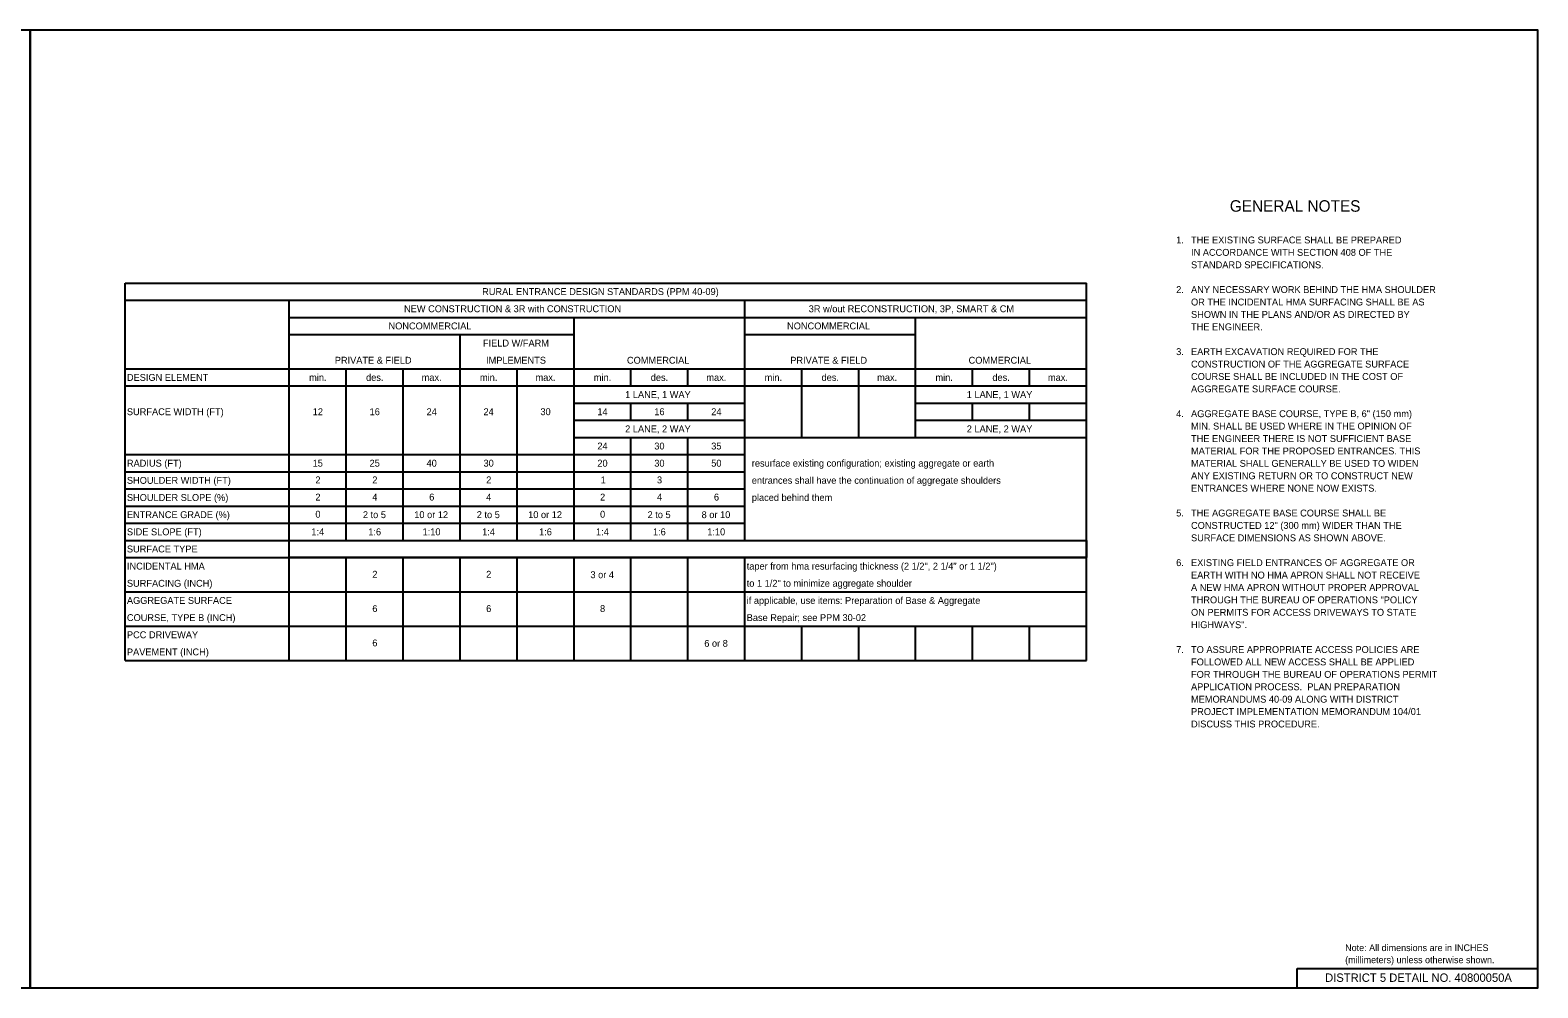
# Model space of a CAD drawing. Extents: x 2261410 to 2262694, y -3123738 to -3123338.
# Drawn here: x 2262064 to 2262694, y -3123738 to -3123338 of the extents above; entities that cross this region are included whole.
import ezdxf

# ---------------------------------------------------------------- set-up
doc = ezdxf.new("R2010")
doc.units = 0
for name, color, linetype in [('Default', 7, 'Continuous'), ('RD_Pr_Roadway_Notes', 7, 'Continuous'), ('SH_General_Details', 7, 'Continuous')]:
    doc.layers.add(name, color=color, linetype=linetype)

msp = doc.modelspace()

# ---------------------------------------------------------------- linework, layer by layer
at = {"layer": 'Default'}
for points in [[(2261434.3, -3123738.26), (2262064.3, -3123738.26), (2262064.3, -3123338.26), (2261434.3, -3123338.26)], [(2262064.3, -3123738.26), (2262694.3, -3123738.26), (2262694.3, -3123338.26), (2262064.3, -3123338.26)]]:
    msp.add_lwpolyline(points, close=True, dxfattribs=at)
at = {"layer": 'RD_Pr_Roadway_Notes'}
for p, q in [((2262103.95, -3123443.88), (2262505.68, -3123443.88)), ((2262103.95, -3123601.55), (2262103.95, -3123443.88)), ((2262505.68, -3123601.55), (2262505.68, -3123443.88)), ((2262103.95, -3123451.04), (2262505.68, -3123451.04)), ((2262172.59, -3123601.55), (2262172.59, -3123451.04)), ((2262362.93, -3123551.38), (2262362.93, -3123451.04)), ((2262172.59, -3123458.21), (2262505.68, -3123458.21)), ((2262291.55, -3123551.38), (2262291.55, -3123458.21)), ((2262434.31, -3123508.38), (2262434.31, -3123458.21)), ((2262172.59, -3123465.38), (2262291.55, -3123465.38)), ((2262243.97, -3123551.38), (2262243.97, -3123465.38)), ((2262362.93, -3123465.38), (2262434.31, -3123465.38)), ((2262103.95, -3123479.71), (2262505.68, -3123479.71)), ((2262196.39, -3123551.38), (2262196.39, -3123479.71)), ((2262220.18, -3123551.38), (2262220.18, -3123479.71)), ((2262267.76, -3123551.38), (2262267.76, -3123479.71)), ((2262315.35, -3123486.88), (2262315.35, -3123479.71)), ((2262339.14, -3123486.88), (2262339.14, -3123479.71)), ((2262386.72, -3123508.38), (2262386.72, -3123479.71)), ((2262410.51, -3123508.38), (2262410.51, -3123479.71)), ((2262458.1, -3123486.88), (2262458.1, -3123479.71)), ((2262481.89, -3123486.88), (2262481.89, -3123479.71)), ((2262103.95, -3123486.88), (2262505.68, -3123486.88)), ((2262291.55, -3123494.05), (2262362.93, -3123494.05)), ((2262315.35, -3123501.21), (2262315.35, -3123494.05)), ((2262339.14, -3123501.21), (2262339.14, -3123494.05)), ((2262434.31, -3123494.05), (2262505.68, -3123494.05)), ((2262458.1, -3123501.21), (2262458.1, -3123494.05)), ((2262481.89, -3123501.21), (2262481.89, -3123494.05)), ((2262291.55, -3123501.21), (2262362.93, -3123501.21)), ((2262434.31, -3123501.21), (2262505.68, -3123501.21)), ((2262291.55, -3123508.38), (2262505.68, -3123508.38)), ((2262315.35, -3123551.38), (2262315.35, -3123508.38)), ((2262339.14, -3123551.38), (2262339.14, -3123508.38)), ((2262103.95, -3123515.55), (2262362.93, -3123515.55)), ((2262103.95, -3123522.71), (2262362.93, -3123522.71)), ((2262103.95, -3123529.88), (2262362.93, -3123529.88)), ((2262103.95, -3123537.05), (2262362.93, -3123537.05)), ((2262103.95, -3123544.21), (2262362.93, -3123544.21)), ((2262103.95, -3123551.38), (2262505.68, -3123551.38)), ((2262103.95, -3123558.55), (2262505.68, -3123558.55)), ((2262196.39, -3123601.55), (2262196.39, -3123558.55)), ((2262220.18, -3123601.55), (2262220.18, -3123558.55)), ((2262243.97, -3123601.55), (2262243.97, -3123558.55)), ((2262267.76, -3123601.55), (2262267.76, -3123558.55)), ((2262291.55, -3123601.55), (2262291.55, -3123558.55)), ((2262315.35, -3123601.55), (2262315.35, -3123558.55)), ((2262339.14, -3123601.55), (2262339.14, -3123558.55)), ((2262362.93, -3123601.55), (2262362.93, -3123558.55)), ((2262103.95, -3123572.88), (2262505.68, -3123572.88)), ((2262103.95, -3123587.21), (2262505.68, -3123587.21)), ((2262386.72, -3123601.55), (2262386.72, -3123587.21)), ((2262410.51, -3123601.55), (2262410.51, -3123587.21)), ((2262434.31, -3123601.55), (2262434.31, -3123587.21)), ((2262458.1, -3123601.55), (2262458.1, -3123587.21)), ((2262481.89, -3123601.55), (2262481.89, -3123587.21)), ((2262103.95, -3123601.55), (2262505.68, -3123601.55))]:
    msp.add_line(p, q, dxfattribs=at)
msp.add_lwpolyline([(2262172.59, -3123551.38), (2262505.68, -3123551.38), (2262505.68, -3123558.55), (2262172.59, -3123558.55)], close=True, dxfattribs=at)
at = {"layer": 'SH_General_Details'}
for p, q in [((2262593.78, -3123738.26), (2262593.78, -3123730.25)), ((2262593.78, -3123730.25), (2262694.29, -3123730.25))]:
    msp.add_line(p, q, dxfattribs=at)

# ---------------------------------------------------------------- texts
at = {"layer": 'RD_Pr_Roadway_Notes'}
for s, height, p in [('GENERAL NOTES', 4.8, (2262565.58, -3123414.09)), ('1.', 2.88, (2262543.17, -3123427.33)), ('THE EXISTING SURFACE SHALL BE PREPARED', 2.88, (2262549.38, -3123427.33)), ('IN ACCORDANCE WITH SECTION 408 OF THE', 2.88, (2262549.38, -3123432.51)), ('STANDARD SPECIFICATIONS.', 2.88, (2262549.38, -3123437.7)), ('RURAL ENTRANCE DESIGN STANDARDS (PPM 40-09)', 2.88, (2262253.16, -3123448.9)), ('2.', 2.88, (2262543.17, -3123448.06)), ('ANY NECESSARY WORK BEHIND THE HMA SHOULDER', 2.88, (2262549.38, -3123448.06)), ('OR THE INCIDENTAL HMA SURFACING SHALL BE AS', 2.88, (2262549.38, -3123453.25)), ('NEW CONSTRUCTION & 3R with CONSTRUCTION', 2.88, (2262220.53, -3123456.07)), ('3R w/out RECONSTRUCTION, 3P, SMART & CM', 2.88, (2262389.62, -3123456.07)), ('SHOWN IN THE PLANS AND/OR AS DIRECTED BY', 2.88, (2262549.38, -3123458.43)), ('NONCOMMERCIAL', 2.88, (2262214.04, -3123463.24)), ('NONCOMMERCIAL', 2.88, (2262380.58, -3123463.24)), ('THE ENGINEER. ', 2.88, (2262549.38, -3123463.62)), ('FIELD W/FARM', 2.88, (2262253.48, -3123470.4)), ('3.', 2.88, (2262543.17, -3123473.98)), ('EARTH EXCAVATION REQUIRED FOR THE', 2.88, (2262549.38, -3123473.98)), ('PRIVATE & FIELD', 2.88, (2262191.58, -3123477.57)), ('IMPLEMENTS', 2.88, (2262254.79, -3123477.57)), ('COMMERCIAL', 2.88, (2262313.67, -3123477.57)), ('PRIVATE & FIELD', 2.88, (2262381.91, -3123477.57)), ('COMMERCIAL', 2.88, (2262456.43, -3123477.57)), ('CONSTRUCTION OF THE AGGREGATE SURFACE', 2.88, (2262549.38, -3123479.17)), ('DESIGN ELEMENT', 2.88, (2262104.73, -3123484.74)), ('min.', 2.88, (2262180.87, -3123484.74)), ('des.', 2.88, (2262204.66, -3123484.74)), ('max.', 2.88, (2262227.89, -3123484.74)), ('min.', 2.88, (2262252.24, -3123484.74)), ('max.', 2.88, (2262275.47, -3123484.74)), ('min.', 2.88, (2262299.83, -3123484.74)), ('des.', 2.88, (2262323.62, -3123484.74)), ('max.', 2.88, (2262346.85, -3123484.74)), ('min.', 2.88, (2262371.2, -3123484.74)), ('des.', 2.88, (2262394.99, -3123484.74)), ('max.', 2.88, (2262418.23, -3123484.74)), ('min.', 2.88, (2262442.58, -3123484.74)), ('des.', 2.88, (2262466.37, -3123484.74)), ('max.', 2.88, (2262489.6, -3123484.74)), ('COURSE SHALL BE INCLUDED IN THE COST OF', 2.88, (2262549.38, -3123484.35)), ('1 LANE, 1 WAY', 2.88, (2262312.92, -3123491.9)), ('1 LANE, 1 WAY', 2.88, (2262455.67, -3123491.9)), ('AGGREGATE SURFACE COURSE.', 2.88, (2262549.38, -3123489.54)), ('SURFACE WIDTH (FT)', 2.88, (2262104.73, -3123499.07)), ('12', 2.88, (2262182.36, -3123499.07)), ('16', 2.88, (2262206.14, -3123499.07)), ('24', 2.88, (2262229.94, -3123499.07)), ('24', 2.88, (2262253.73, -3123499.07)), ('30', 2.88, (2262277.52, -3123499.07)), ('14', 2.88, (2262301.31, -3123499.07)), ('16', 2.88, (2262325.1, -3123499.07)), ('24', 2.88, (2262348.89, -3123499.07)), ('4.', 2.88, (2262543.17, -3123499.9)), ('AGGREGATE BASE COURSE, TYPE B, 6" (150 mm)', 2.88, (2262549.38, -3123499.9)), ('MIN. SHALL BE USED WHERE IN THE OPINION OF', 2.88, (2262549.38, -3123505.09)), ('2 LANE, 2 WAY', 2.88, (2262312.92, -3123506.24)), ('2 LANE, 2 WAY', 2.88, (2262455.67, -3123506.24)), ('THE ENGINEER THERE IS NOT SUFFICIENT BASE', 2.88, (2262549.38, -3123510.27)), ('24', 2.88, (2262301.31, -3123513.4)), ('30', 2.88, (2262325.1, -3123513.4)), ('35', 2.88, (2262348.88, -3123513.4)), ('MATERIAL FOR THE PROPOSED ENTRANCES. THIS', 2.88, (2262549.38, -3123515.46)), ('RADIUS (FT)', 2.88, (2262104.73, -3123520.57)), ('15', 2.88, (2262182.33, -3123520.57)), ('25', 2.88, (2262206.13, -3123520.57)), ('40', 2.88, (2262229.93, -3123520.57)), ('30', 2.88, (2262253.73, -3123520.57)), ('20', 2.88, (2262301.31, -3123520.57)), ('30', 2.88, (2262325.1, -3123520.57)), ('50', 2.88, (2262348.89, -3123520.57)), ('  resurface existing configuration; existing aggregate or earth', 2.88, (2262363.71, -3123520.57)), ('MATERIAL SHALL GENERALLY BE USED TO WIDEN', 2.88, (2262549.38, -3123520.64)), ('SHOULDER WIDTH (FT)', 2.88, (2262104.73, -3123527.74)), ('2', 2.88, (2262183.48, -3123527.55)), ('2', 2.88, (2262207.27, -3123527.55)), ('2', 2.88, (2262254.85, -3123527.55)), ('1', 2.88, (2262302.7, -3123527.55)), ('3', 2.88, (2262326.21, -3123527.55)), ('  entrances shall have the continuation of aggregate shoulders', 2.88, (2262363.71, -3123527.74)), ('ANY EXISTING RETURN OR TO CONSTRUCT NEW', 2.88, (2262549.38, -3123525.82)), ('SHOULDER SLOPE (%)', 2.88, (2262104.73, -3123534.9)), ('2', 2.88, (2262183.48, -3123534.72)), ('4', 2.88, (2262207.26, -3123534.72)), ('6', 2.88, (2262231.05, -3123534.72)), ('4', 2.88, (2262254.85, -3123534.72)), ('2', 2.88, (2262302.44, -3123534.72)), ('4', 2.88, (2262326.22, -3123534.72)), ('6', 2.88, (2262350.01, -3123534.72)), ('  placed behind them', 2.88, (2262363.71, -3123534.9)), ('ENTRANCES WHERE NONE NOW EXISTS. ', 2.88, (2262549.38, -3123531.01)), ('ENTRANCE GRADE (%)', 2.88, (2262104.73, -3123542.07)), ('0', 2.88, (2262183.47, -3123541.88)), ('2 to 5', 2.88, (2262203.33, -3123542.07)), ('10 or 12', 2.88, (2262224.8, -3123542.07)), ('2 to 5', 2.88, (2262250.92, -3123542.07)), ('10 or 12', 2.88, (2262272.39, -3123542.07)), ('0', 2.88, (2262302.43, -3123541.88)), ('2 to 5', 2.88, (2262322.29, -3123542.07)), ('8 or 10', 2.88, (2262344.87, -3123542.07)), ('5.', 2.88, (2262543.17, -3123541.38)), ('THE AGGREGATE BASE COURSE SHALL BE', 2.88, (2262549.38, -3123541.38)), ('SIDE SLOPE (FT)', 2.88, (2262104.73, -3123549.24)), ('1:4', 2.88, (2262181.79, -3123549.24)), ('1:6', 2.88, (2262205.58, -3123549.24)), ('1:10', 2.88, (2262228.26, -3123549.24)), ('1:4', 2.88, (2262253.17, -3123549.24)), ('1:6', 2.88, (2262276.95, -3123549.24)), ('1:4', 2.88, (2262300.75, -3123549.24)), ('1:6', 2.88, (2262324.54, -3123549.24)), ('1:10', 2.88, (2262347.22, -3123549.24)), ('CONSTRUCTED 12" (300 mm) WIDER THAN THE', 2.88, (2262549.38, -3123546.56)), ('SURFACE DIMENSIONS AS SHOWN ABOVE. ', 2.88, (2262549.38, -3123551.74)), ('SURFACE TYPE', 2.88, (2262104.73, -3123556.4)), ('6.', 2.88, (2262543.17, -3123562.11)), ('EXISTING FIELD ENTRANCES OF AGGREGATE OR', 2.88, (2262549.38, -3123562.11)), ('INCIDENTAL HMA', 2.88, (2262104.73, -3123563.57)), ('2', 2.88, (2262207.27, -3123566.97)), ('2', 2.88, (2262254.85, -3123566.97)), ('3 or 4', 2.88, (2262298.41, -3123567.15)), ('taper from hma resurfacing thickness (2 1/2", 2 1/4" or 1 1/2")', 2.88, (2262363.71, -3123563.57)), ('EARTH WITH NO HMA APRON SHALL NOT RECEIVE', 2.88, (2262549.38, -3123567.3)), ('SURFACING (INCH)', 2.88, (2262104.73, -3123570.74)), ('to 1 1/2" to minimize aggregate shoulder', 2.88, (2262363.71, -3123570.74)), ('A NEW HMA APRON WITHOUT PROPER APPROVAL', 2.88, (2262549.38, -3123572.48)), ('AGGREGATE SURFACE', 2.88, (2262104.73, -3123577.9)), ('6', 2.88, (2262207.26, -3123581.3)), ('6', 2.88, (2262254.84, -3123581.3)), ('8', 2.88, (2262302.42, -3123581.3)), ('if applicable, use items: Preparation of Base & Aggregate', 2.88, (2262363.71, -3123577.9)), ('THROUGH THE BUREAU OF OPERATIONS "POLICY', 2.88, (2262549.38, -3123577.66)), ('COURSE, TYPE B (INCH)', 2.88, (2262104.73, -3123585.07)), ('Base Repair; see PPM 30-02', 2.88, (2262363.71, -3123585.07)), ('ON PERMITS FOR ACCESS DRIVEWAYS TO STATE', 2.88, (2262549.38, -3123582.85)), ('PCC DRIVEWAY', 2.88, (2262104.73, -3123592.24)), ('HIGHWAYS".', 2.88, (2262549.38, -3123588.03)), ('PAVEMENT (INCH)', 2.88, (2262104.73, -3123599.4)), ('6', 2.88, (2262207.26, -3123595.64)), ('6 or 8', 2.88, (2262345.98, -3123595.82)), ('7.', 2.88, (2262543.17, -3123598.4)), ('TO ASSURE APPROPRIATE ACCESS POLICIES ARE', 2.88, (2262549.38, -3123598.4)), ('FOLLOWED ALL NEW ACCESS SHALL BE APPLIED', 2.88, (2262549.38, -3123603.58)), ('FOR THROUGH THE BUREAU OF OPERATIONS PERMIT', 2.88, (2262549.38, -3123608.77)), ('APPLICATION PROCESS.  PLAN PREPARATION', 2.88, (2262549.38, -3123613.95)), ('MEMORANDUMS 40-09 ALONG WITH DISTRICT', 2.88, (2262549.38, -3123619.14)), ('PROJECT IMPLEMENTATION MEMORANDUM 104/01', 2.88, (2262549.38, -3123624.32)), ('DISCUSS THIS PROCEDURE.', 2.88, (2262549.38, -3123629.5)), ('Note: All dimensions are in INCHES', 2.808, (2262613.78, -3123722.92)), ('(millimeters) unless otherwise shown.', 2.808, (2262613.78, -3123727.97))]:
    msp.add_text(s, height=height, dxfattribs=at).set_placement(p)
at = {"layer": 'SH_General_Details'}
msp.add_text('DISTRICT 5 DETAIL NO. 40800050A', height=3.5, dxfattribs=at).set_placement((2262605.4, -3123735.76))

doc.saveas('drawing.dxf')
